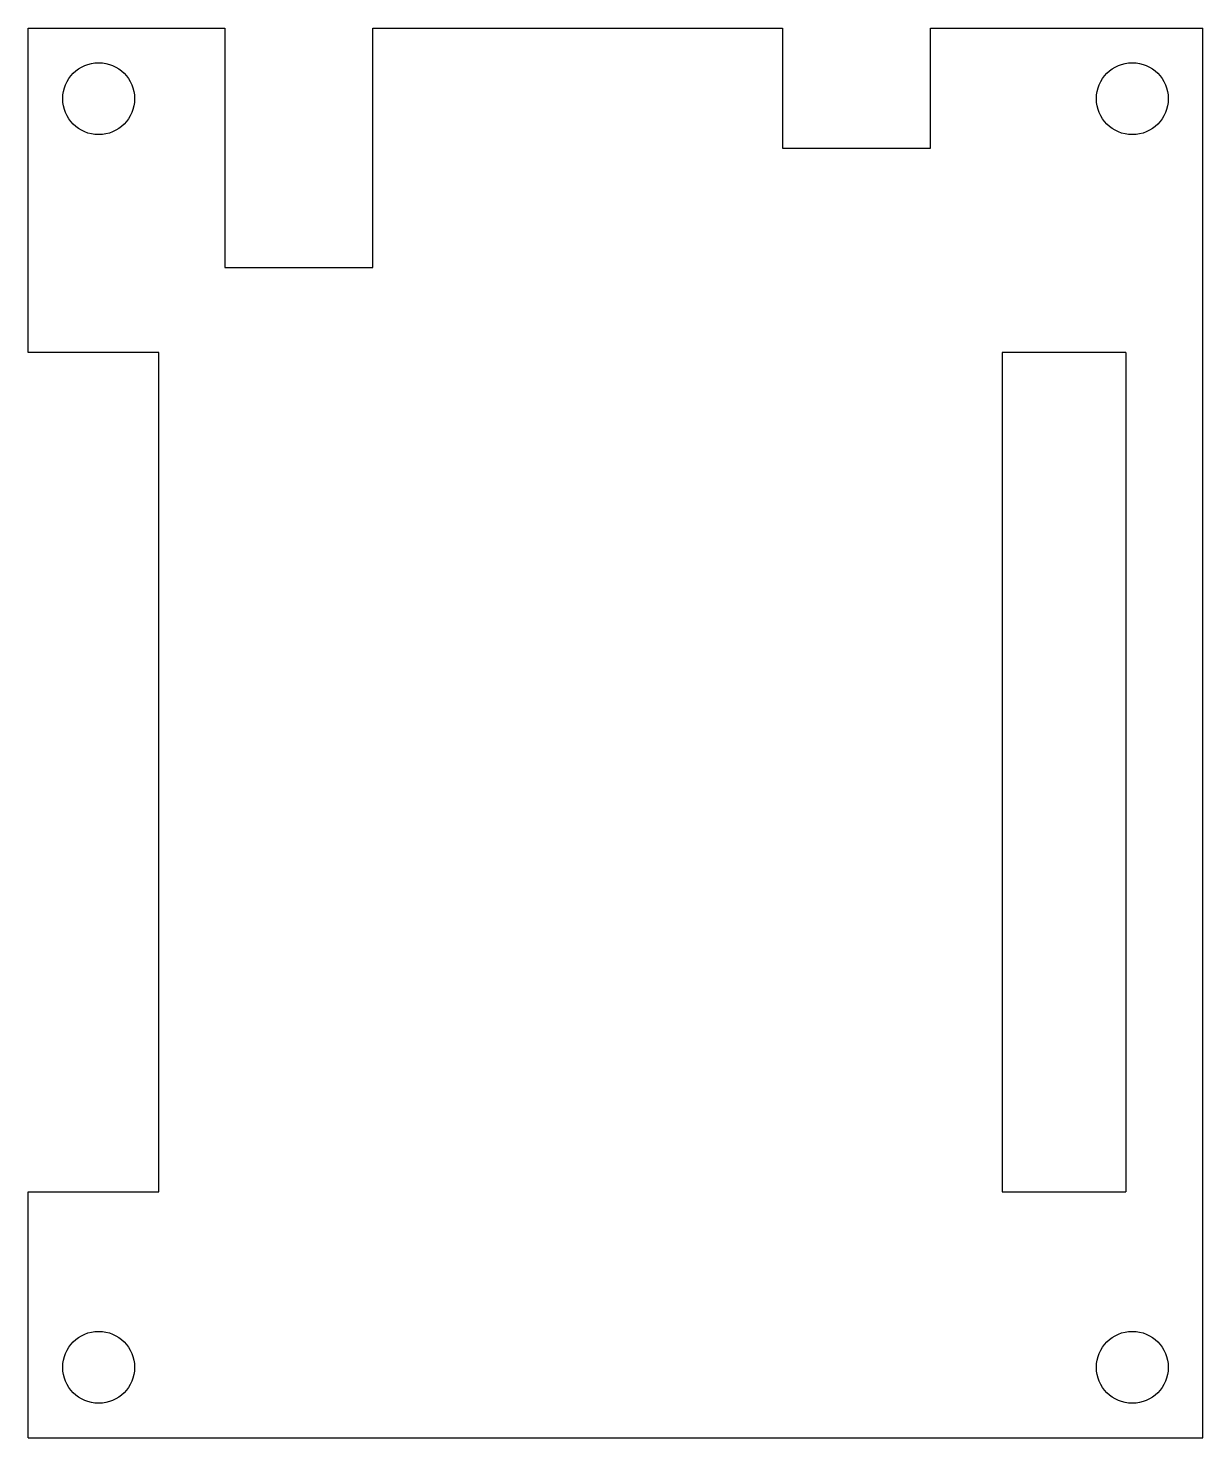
# Model space of a CAD drawing. Header units: millimetres. Extents: x 25 to 75, y 25 to 85.
import ezdxf

# ---------------------------------------------------------------- set-up
doc = ezdxf.new("R2010")
doc.units = ezdxf.units.MM
doc.layers.add('Mechanical1', color=6, linetype='Continuous')

msp = doc.modelspace()

# ---------------------------------------------------------------- linework, layer by layer
at = {"layer": 'Mechanical1'}
for p, q in [((25, 85), (33.364, 85)), ((25, 71.203), (25, 85)), ((33.364, 85), (33.364, 74.808)), ((39.664, 74.808), (39.664, 85)), ((39.664, 85), (57.103, 85)), ((57.103, 85), (57.11, 79.888)), ((63.41, 79.888), (63.41, 85)), ((63.41, 85), (75, 85)), ((75, 25), (75, 85)), ((57.11, 79.888), (63.41, 79.888)), ((33.364, 74.808), (39.664, 74.808)), ((30.567, 71.203), (25, 71.203)), ((30.567, 35.473), (30.567, 71.203)), ((71.723, 71.203), (66.461, 71.203)), ((66.461, 71.203), (66.461, 35.473)), ((71.723, 71.203), (71.723, 35.473)), ((25, 25), (25, 35.473)), ((25, 35.473), (30.567, 35.473)), ((66.461, 35.473), (71.723, 35.473)), ((25, 25), (75, 25))]:
    msp.add_line(p, q, dxfattribs=at)
for centre in [(28, 82), (72, 82), (28, 28), (72, 28)]:
    msp.add_circle(centre, 1.53, dxfattribs=at)

doc.saveas('drawing.dxf')
